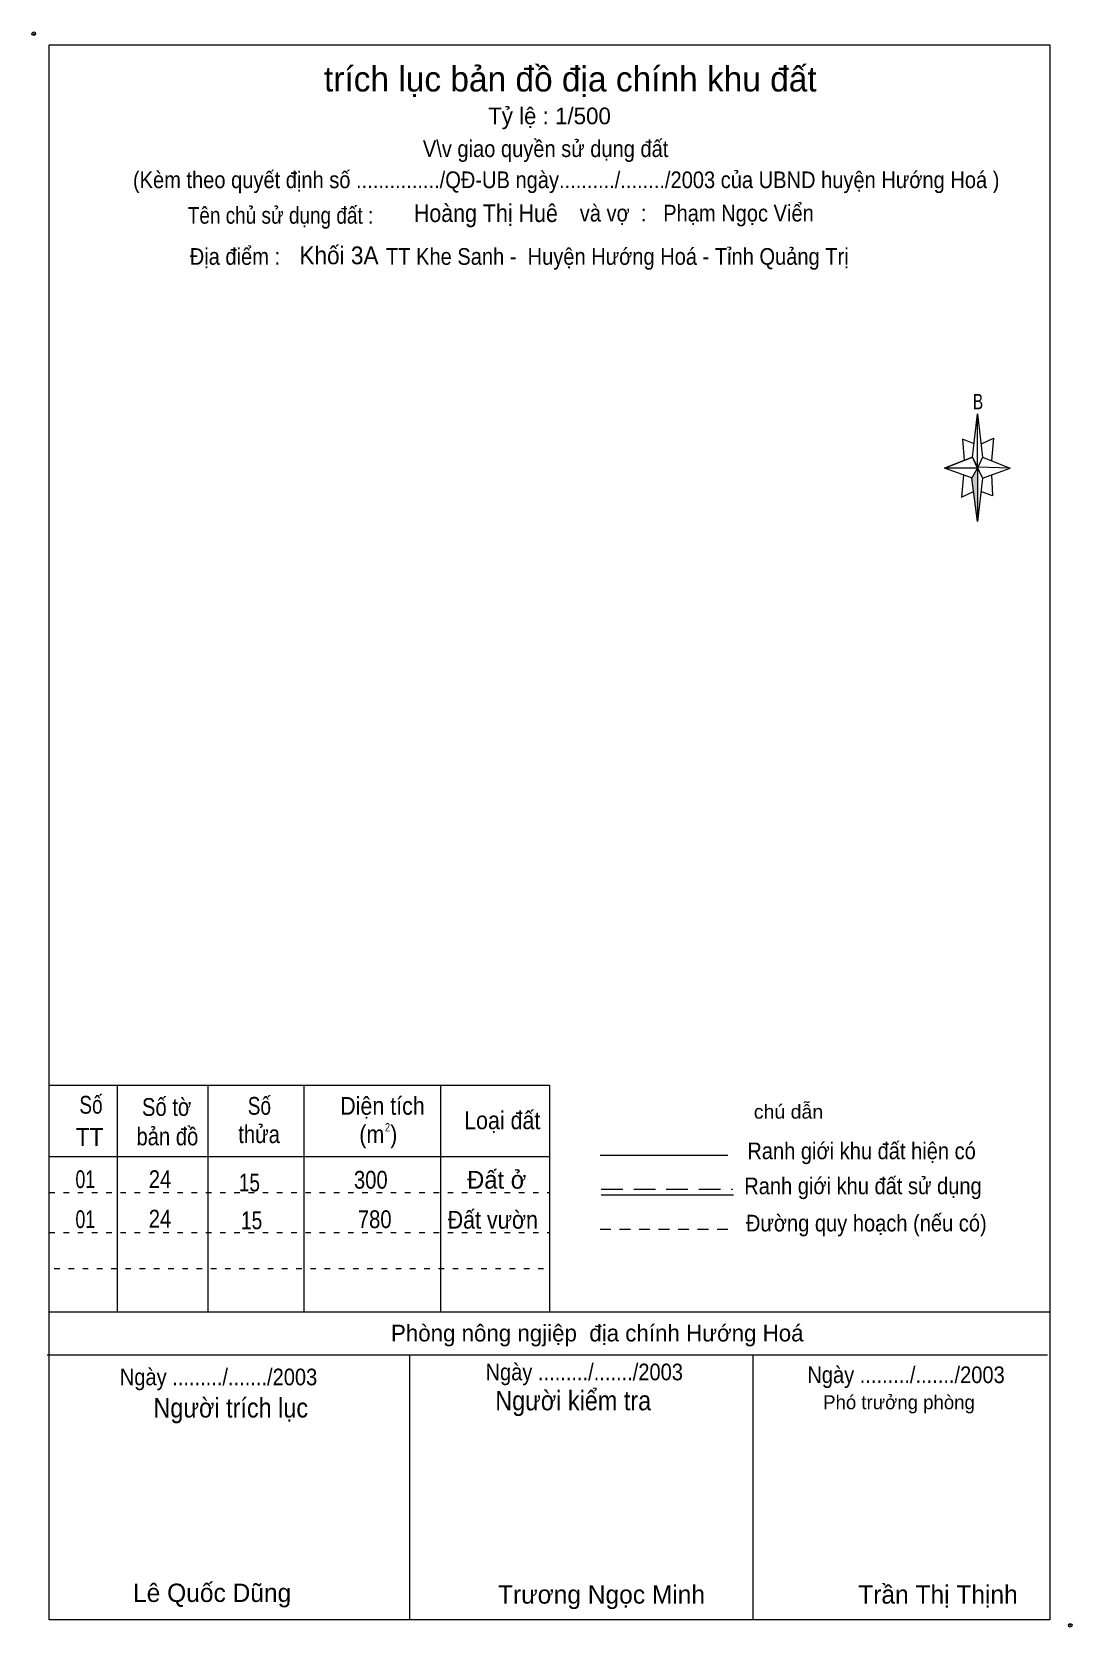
# Model space of a CAD drawing. Header units: centimetres. Extents: x 0.7 to 19.4, y 1 to 29.7.
import ezdxf
from ezdxf.enums import TextEntityAlignment as Align

# ---------------------------------------------------------------- set-up
doc = ezdxf.new("R2010")
doc.units = ezdxf.units.CM
doc.header["$LTSCALE"] = 0.13
doc.header["$PDMODE"] = 32
doc.header["$PDSIZE"] = 0.065
for name, pattern in [('DOTTED', [1.5, 0.3, -1.2]), ('MEDIUM_DASHED', [4.5, 3, -1.5]), ('SHORT_DASHED', [2.7, 1.5, -1.2])]:
    doc.linetypes.add(name, pattern=pattern)
doc.layers.add('1', color=7, linetype='DOTTED', lineweight=13)
doc.layers.add('5', color=7, linetype='Continuous', lineweight=13)
doc.layers.add('33', color=7, linetype='Continuous')
doc.layers.add('34', color=7, linetype='Continuous')

msp = doc.modelspace()

# ---------------------------------------------------------------- hatches: boundary and pattern name
at = {"layer": '5'}
msp.add_hatch(color=256, dxfattribs=at).paths.add_polyline_path([(17.7, 21.83), (17.7, 20.87), (17.6, 21.65)])

# ---------------------------------------------------------------- linework, layer by layer
at = {"layer": '1'}
for p, q in [((1, 8.79), (10, 8.79)), ((1, 8.07), (10, 8.07)), ((1.09, 7.42), (10, 7.42))]:
    msp.add_line(p, q, dxfattribs=at)
at = {"layer": '5'}
for p, q in [((17.61, 22.03), (17.7, 22.81)), ((17.61, 21.65), (17.11, 21.83)), ((17.79, 22.03), (18.29, 21.83)), ((17.79, 21.65), (17.7, 20.87)), ((17.95, 21.71), (17.97, 21.33)), ((17.97, 21.33), (17.76, 21.41)), ((1, 10.72), (10, 10.72)), ((2.22, 10.72), (2.22, 6.64)), ((3.85, 10.72), (3.85, 6.64)), ((5.58, 10.72), (5.58, 6.64)), ((8.04, 10.72), (8.04, 6.64)), ((10, 10.72), (10, 6.64)), ((1, 9.44), (10, 9.44)), ((10.91, 9.46), (13.21, 9.46)), ((10.93, 8.75), (13.31, 8.75)), ((1, 6.64), (19, 6.64)), ((0.96, 5.87), (18.96, 5.87)), ((7.48, 5.87), (7.48, 1.1)), ((13.66, 5.87), (13.66, 1.1))]:
    msp.add_line(p, q, dxfattribs=at)
at = {"layer": '5', "linetype": 'MEDIUM_DASHED'}
msp.add_line((10.93, 8.85), (13.29, 8.85), dxfattribs=at)
at = {"layer": '5', "linetype": 'SHORT_DASHED'}
msp.add_line((10.91, 8.13), (13.29, 8.13), dxfattribs=at)
at = {"layer": '5'}
for points in [[(1, 29.45), (19, 29.45), (19, 1.1), (1, 1.1)], [(17.7, 22.81), (17.79, 22.03), (17.7, 21.83)], [(17.7, 21.83), (17.11, 21.83), (17.61, 22.03), (17.79, 21.65), (18.29, 21.83), (17.7, 21.85)], [(17.7, 21.83), (17.7, 20.87), (17.6, 21.65)]]:
    msp.add_lwpolyline(points, close=True, dxfattribs=at)
for points in [[(17.64, 22.27), (17.43, 22.35), (17.46, 21.97)], [(17.77, 22.27), (17.99, 22.37), (17.95, 21.97)], [(17.7, 21.83), (17.61, 22.03), (17.11, 21.83)], [(17.7, 21.83), (17.79, 21.65), (18.29, 21.83)], [(17.45, 21.71), (17.41, 21.31), (17.63, 21.41)]]:
    msp.add_lwpolyline(points, dxfattribs=at)
for p in [(0.72, 29.65), (19.37, 1)]:
    msp.add_point(p, dxfattribs=at)

# ---------------------------------------------------------------- texts
at = {"layer": '1', "width": 0.8}
msp.add_text('2', height=0.15, dxfattribs=at).set_placement((7.085, 9.89), align=Align.CENTER)
at = {"layer": '33'}
msp.add_text('Đất ở', height=0.32, dxfattribs=at).set_placement((9.05, 8.86), align=Align.CENTER)
for s, width, p in [('300', 0.85, (6.785, 8.86)), ('780', 0.85, (6.855, 8.15)), ('Đất vườn', 0.9, (8.98, 8.14))]:
    msp.add_text(s, height=0.32, dxfattribs=dict(at, width=width)).set_placement(p, align=Align.CENTER)
at = {"layer": '34'}
for s, width, p in [('Hoàng Thị Huê', 0.9, (7.56, 26.26)), ('Khối 3A', 0.95, (5.5, 25.5)), ('01', 0.75, (1.47, 8.87)), ('24', 0.85, (2.79, 8.87)), ('15', 0.8, (4.41, 8.81)), ('01', 0.75, (1.47, 8.15)), ('24', 0.85, (2.79, 8.16)), ('15', 0.8, (4.45, 8.13))]:
    msp.add_text(s, height=0.32, dxfattribs=dict(at, width=width)).set_placement(p)
at = {"layer": '5'}
for s, height, p in [('trích lục bản đồ địa chính khu đất', 0.45, (10.375, 28.61)), ('Tỷ lệ : 1/500', 0.3, (10, 28.02)), ('Phòng nông ngjiệp  địa chính Hướng Hoá ', 0.3, (10.915, 6.11)), ('Phó trưởng phòng ', 0.25, (16.335, 4.89)), ('Lê Quốc Dũng', 0.33, (3.93, 1.42)), (' Trương Ngọc Minh', 0.33, (10.875, 1.39)), ('Trần Thị Thịnh', 0.33, (16.99, 1.39))]:
    msp.add_text(s, height=height, dxfattribs=at).set_placement(p, align=Align.CENTER)
for s, height, width, p in [('V\\v giao quyền sử dụng đất', 0.3, 0.9, (9.93, 27.43)), ('(Kèm theo quyết định số .............../QĐ-UB ngày........../......../2003 của UBND huyện Hướng Hoá )', 0.3, 0.9, (10.3, 26.87)), ('Tên chủ sử dụng đất :', 0.3, 0.85, (5.16, 26.23)), ('và vợ  :   Phạm Ngọc Viển', 0.3, 0.9, (12.65, 26.27)), ('Địa điểm :                   TT Khe Sanh -  Huyện Hướng Hoá - Tỉnh Quảng Trị ', 0.3, 0.9, (9.505, 25.49)), ('B', 0.276, 0.75, (17.71, 22.89)), ('Số', 0.32, 0.8, (1.75, 10.21)), ('Số tờ', 0.32, 0.85, (3.11, 10.17)), ('Số', 0.32, 0.8, (4.78, 10.19)), ('Diện tích', 0.32, 0.9, (6.995, 10.19)), ('chú dẫn', 0.25, 1.05, (14.3, 10.12)), ('Loại đất', 0.32, 0.9, (9.15, 9.93)), ('TT', 0.32, 0.95, (1.725, 9.63)), ('bản đồ', 0.32, 0.85, (3.125, 9.64)), ('thửa', 0.32, 0.85, (4.775, 9.68)), ('(m )', 0.32, 0.9, (6.92, 9.68)), ('Ranh giới khu đất hiện có ', 0.3, 0.9, (15.665, 9.39)), ('Ranh giới khu đất sử dụng', 0.3, 0.9, (15.64, 8.76)), ('Đường quy hoạch (nếu có)', 0.3, 0.9, (15.7, 8.09)), ('Ngày ........./......./2003', 0.3, 0.9, (4.045, 5.32)), ('Ngày ........./......./2003', 0.3, 0.9, (10.625, 5.41)), ('Ngày ........./......./2003', 0.3, 0.9, (16.415, 5.36)), ('Người kiểm tra ', 0.35, 0.9, (10.485, 4.87)), ('Người trích lục', 0.35, 0.9, (4.265, 4.74))]:
    msp.add_text(s, height=height, dxfattribs=dict(at, width=width)).set_placement(p, align=Align.CENTER)

doc.saveas('drawing.dxf')
